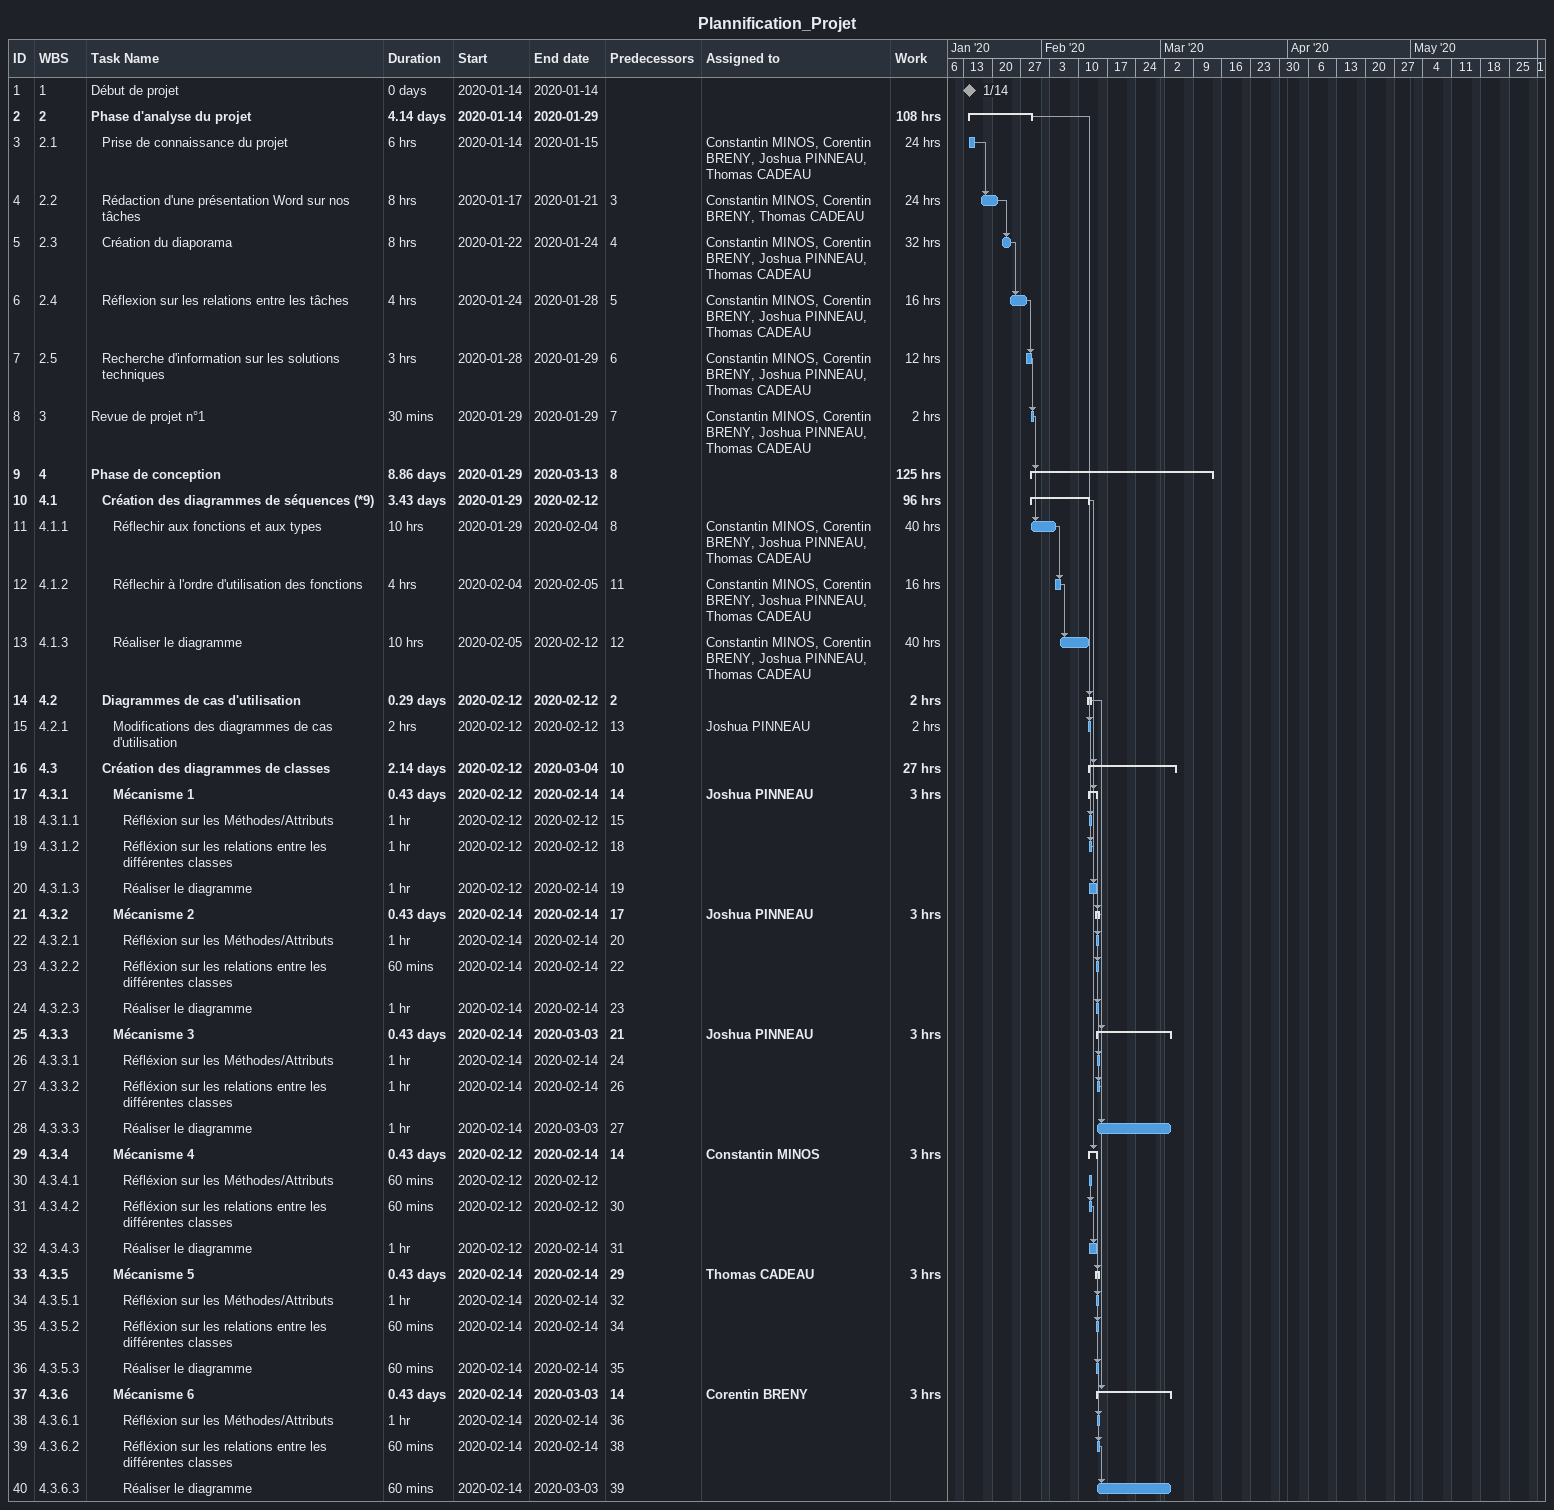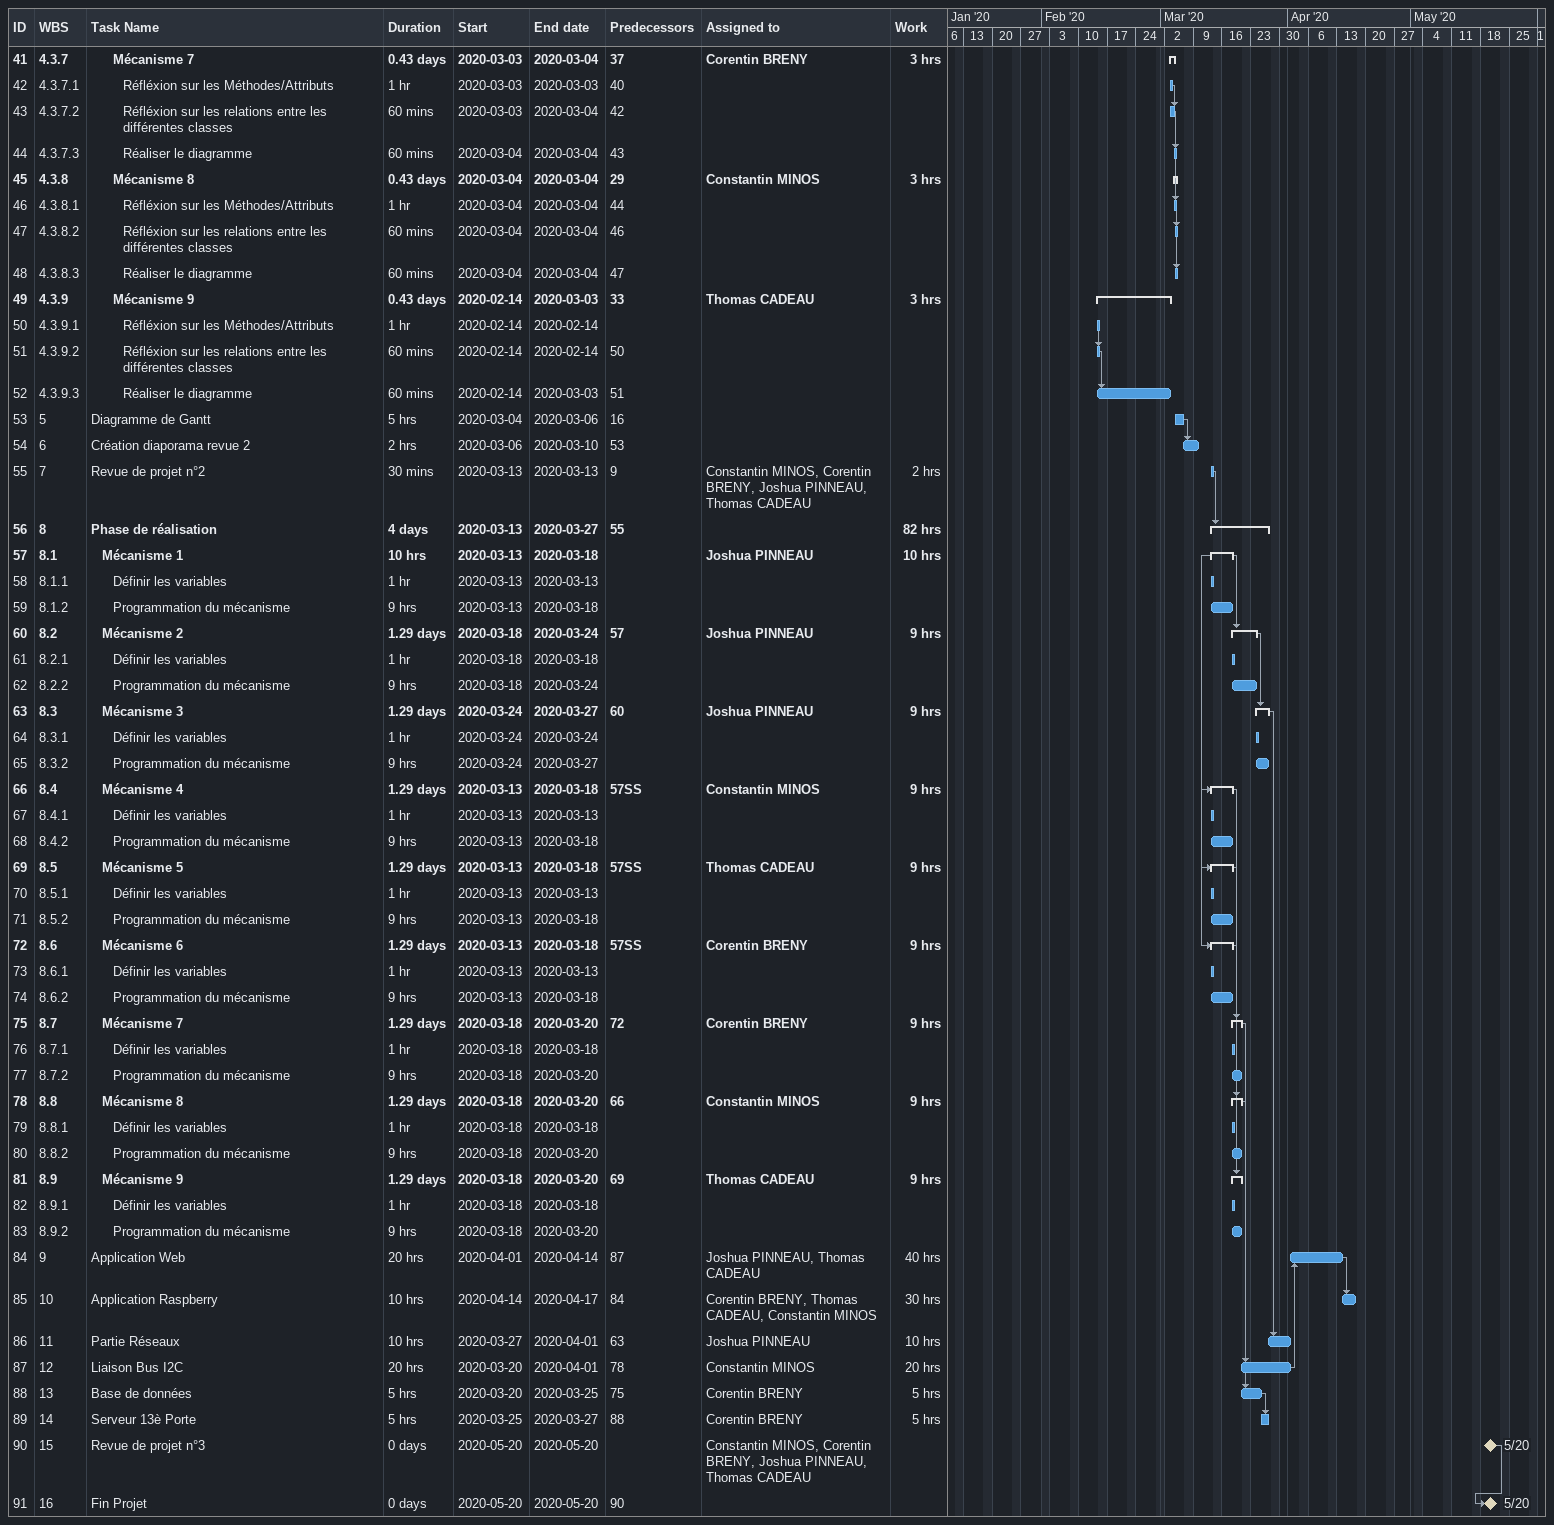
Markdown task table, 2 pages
Plannification_Projet

| ID | WBS | Task | Duration | Start | Finish | Predecessors | Resources | Work (h) |
|---|---|---|---|---|---|---|---|---|
| 1 | 1 | Début de projet | 0d | 2020-01-14 | 2020-01-14 |  |  |  |
| 2 | 2 | **Phase d'analyse du projet** | 4.14d | 2020-01-14 | 2020-01-29 |  |  | 108 |
| 3 | 2.1 | Prise de connaissance du projet | 6h | 2020-01-14 | 2020-01-15 |  | Constantin MINOS, Corentin BRENY, Joshua PINNEAU, Thomas CADEAU | 24 |
| 4 | 2.2 | Rédaction d'une présentation Word sur nos tâches | 8h | 2020-01-17 | 2020-01-21 | 3 | Constantin MINOS, Corentin BRENY, Thomas CADEAU | 24 |
| 5 | 2.3 | Création du diaporama | 8h | 2020-01-22 | 2020-01-24 | 4 | Constantin MINOS, Corentin BRENY, Joshua PINNEAU, Thomas CADEAU | 32 |
| 6 | 2.4 | Réflexion sur les relations entre les tâches | 4h | 2020-01-24 | 2020-01-28 | 5 | Constantin MINOS, Corentin BRENY, Joshua PINNEAU, Thomas CADEAU | 16 |
| 7 | 2.5 | Recherche d'information sur les solutions techniques | 3h | 2020-01-28 | 2020-01-29 | 6 | Constantin MINOS, Corentin BRENY, Joshua PINNEAU, Thomas CADEAU | 12 |
| 8 | 3 | Revue de projet n°1 | 30min | 2020-01-29 | 2020-01-29 | 7 | Constantin MINOS, Corentin BRENY, Joshua PINNEAU, Thomas CADEAU | 2 |
| 9 | 4 | **Phase de conception** | 8.86d | 2020-01-29 | 2020-03-13 | 8 |  | 125 |
| 10 | 4.1 | **Création des diagrammes de séquences (*9)** | 3.43d | 2020-01-29 | 2020-02-12 |  |  | 96 |
| 11 | 4.1.1 | Réflechir aux fonctions et aux types | 10h | 2020-01-29 | 2020-02-04 | 8 | Constantin MINOS, Corentin BRENY, Joshua PINNEAU, Thomas CADEAU | 40 |
| 12 | 4.1.2 | Réflechir à l'ordre d'utilisation des fonctions | 4h | 2020-02-04 | 2020-02-05 | 11 | Constantin MINOS, Corentin BRENY, Joshua PINNEAU, Thomas CADEAU | 16 |
| 13 | 4.1.3 | Réaliser le diagramme | 10h | 2020-02-05 | 2020-02-12 | 12 | Constantin MINOS, Corentin BRENY, Joshua PINNEAU, Thomas CADEAU | 40 |
| 14 | 4.2 | **Diagrammes de cas d'utilisation** | 0.29d | 2020-02-12 | 2020-02-12 | 2 |  | 2 |
| 15 | 4.2.1 | Modifications des diagrammes de cas d'utilisation | 2h | 2020-02-12 | 2020-02-12 | 13 | Joshua PINNEAU | 2 |
| 16 | 4.3 | **Création des diagrammes de classes** | 2.14d | 2020-02-12 | 2020-03-04 | 10 |  | 27 |
| 17 | 4.3.1 | **Mécanisme 1** | 0.43d | 2020-02-12 | 2020-02-14 | 14 | Joshua PINNEAU | 3 |
| 18 | 4.3.1.1 | Réfléxion sur les Méthodes/Attributs | 1h | 2020-02-12 | 2020-02-12 | 15 |  |  |
| 19 | 4.3.1.2 | Réfléxion sur les relations entre les différentes classes | 1h | 2020-02-12 | 2020-02-12 | 18 |  |  |
| 20 | 4.3.1.3 | Réaliser le diagramme | 1h | 2020-02-12 | 2020-02-14 | 19 |  |  |
| 21 | 4.3.2 | **Mécanisme 2** | 0.43d | 2020-02-14 | 2020-02-14 | 17 | Joshua PINNEAU | 3 |
| 22 | 4.3.2.1 | Réfléxion sur les Méthodes/Attributs | 1h | 2020-02-14 | 2020-02-14 | 20 |  |  |
| 23 | 4.3.2.2 | Réfléxion sur les relations entre les différentes classes | 60min | 2020-02-14 | 2020-02-14 | 22 |  |  |
| 24 | 4.3.2.3 | Réaliser le diagramme | 1h | 2020-02-14 | 2020-02-14 | 23 |  |  |
| 25 | 4.3.3 | **Mécanisme 3** | 0.43d | 2020-02-14 | 2020-03-03 | 21 | Joshua PINNEAU | 3 |
| 26 | 4.3.3.1 | Réfléxion sur les Méthodes/Attributs | 1h | 2020-02-14 | 2020-02-14 | 24 |  |  |
| 27 | 4.3.3.2 | Réfléxion sur les relations entre les différentes classes | 1h | 2020-02-14 | 2020-02-14 | 26 |  |  |
| 28 | 4.3.3.3 | Réaliser le diagramme | 1h | 2020-02-14 | 2020-03-03 | 27 |  |  |
| 29 | 4.3.4 | **Mécanisme 4** | 0.43d | 2020-02-12 | 2020-02-14 | 14 | Constantin MINOS | 3 |
| 30 | 4.3.4.1 | Réfléxion sur les Méthodes/Attributs | 60min | 2020-02-12 | 2020-02-12 |  |  |  |
| 31 | 4.3.4.2 | Réfléxion sur les relations entre les différentes classes | 60min | 2020-02-12 | 2020-02-12 | 30 |  |  |
| 32 | 4.3.4.3 | Réaliser le diagramme | 1h | 2020-02-12 | 2020-02-14 | 31 |  |  |
| 33 | 4.3.5 | **Mécanisme 5** | 0.43d | 2020-02-14 | 2020-02-14 | 29 | Thomas CADEAU | 3 |
| 34 | 4.3.5.1 | Réfléxion sur les Méthodes/Attributs | 1h | 2020-02-14 | 2020-02-14 | 32 |  |  |
| 35 | 4.3.5.2 | Réfléxion sur les relations entre les différentes classes | 60min | 2020-02-14 | 2020-02-14 | 34 |  |  |
| 36 | 4.3.5.3 | Réaliser le diagramme | 60min | 2020-02-14 | 2020-02-14 | 35 |  |  |
| 37 | 4.3.6 | **Mécanisme 6** | 0.43d | 2020-02-14 | 2020-03-03 | 14 | Corentin BRENY | 3 |
| 38 | 4.3.6.1 | Réfléxion sur les Méthodes/Attributs | 1h | 2020-02-14 | 2020-02-14 | 36 |  |  |
| 39 | 4.3.6.2 | Réfléxion sur les relations entre les différentes classes | 60min | 2020-02-14 | 2020-02-14 | 38 |  |  |
| 40 | 4.3.6.3 | Réaliser le diagramme | 60min | 2020-02-14 | 2020-03-03 | 39 |  |  |
| 41 | 4.3.7 | **Mécanisme 7** | 0.43d | 2020-03-03 | 2020-03-04 | 37 | Corentin BRENY | 3 |
| 42 | 4.3.7.1 | Réfléxion sur les Méthodes/Attributs | 1h | 2020-03-03 | 2020-03-03 | 40 |  |  |
| 43 | 4.3.7.2 | Réfléxion sur les relations entre les différentes classes | 60min | 2020-03-03 | 2020-03-04 | 42 |  |  |
| 44 | 4.3.7.3 | Réaliser le diagramme | 60min | 2020-03-04 | 2020-03-04 | 43 |  |  |
| 45 | 4.3.8 | **Mécanisme 8** | 0.43d | 2020-03-04 | 2020-03-04 | 29 | Constantin MINOS | 3 |
| 46 | 4.3.8.1 | Réfléxion sur les Méthodes/Attributs | 1h | 2020-03-04 | 2020-03-04 | 44 |  |  |
| 47 | 4.3.8.2 | Réfléxion sur les relations entre les différentes classes | 60min | 2020-03-04 | 2020-03-04 | 46 |  |  |
| 48 | 4.3.8.3 | Réaliser le diagramme | 60min | 2020-03-04 | 2020-03-04 | 47 |  |  |
| 49 | 4.3.9 | **Mécanisme 9** | 0.43d | 2020-02-14 | 2020-03-03 | 33 | Thomas CADEAU | 3 |
| 50 | 4.3.9.1 | Réfléxion sur les Méthodes/Attributs | 1h | 2020-02-14 | 2020-02-14 |  |  |  |
| 51 | 4.3.9.2 | Réfléxion sur les relations entre les différentes classes | 60min | 2020-02-14 | 2020-02-14 | 50 |  |  |
| 52 | 4.3.9.3 | Réaliser le diagramme | 60min | 2020-02-14 | 2020-03-03 | 51 |  |  |
| 53 | 5 | Diagramme de Gantt | 5h | 2020-03-04 | 2020-03-06 | 16 |  |  |
| 54 | 6 | Création diaporama revue 2 | 2h | 2020-03-06 | 2020-03-10 | 53 |  |  |
| 55 | 7 | Revue de projet n°2 | 30min | 2020-03-13 | 2020-03-13 | 9 | Constantin MINOS, Corentin BRENY, Joshua PINNEAU, Thomas CADEAU | 2 |
| 56 | 8 | **Phase de réalisation** | 4d | 2020-03-13 | 2020-03-27 | 55 |  | 82 |
| 57 | 8.1 | **Mécanisme 1** | 10h | 2020-03-13 | 2020-03-18 |  | Joshua PINNEAU | 10 |
| 58 | 8.1.1 | Définir les variables | 1h | 2020-03-13 | 2020-03-13 |  |  |  |
| 59 | 8.1.2 | Programmation du mécanisme | 9h | 2020-03-13 | 2020-03-18 |  |  |  |
| 60 | 8.2 | **Mécanisme 2** | 1.29d | 2020-03-18 | 2020-03-24 | 57 | Joshua PINNEAU | 9 |
| 61 | 8.2.1 | Définir les variables | 1h | 2020-03-18 | 2020-03-18 |  |  |  |
| 62 | 8.2.2 | Programmation du mécanisme | 9h | 2020-03-18 | 2020-03-24 |  |  |  |
| 63 | 8.3 | **Mécanisme 3** | 1.29d | 2020-03-24 | 2020-03-27 | 60 | Joshua PINNEAU | 9 |
| 64 | 8.3.1 | Définir les variables | 1h | 2020-03-24 | 2020-03-24 |  |  |  |
| 65 | 8.3.2 | Programmation du mécanisme | 9h | 2020-03-24 | 2020-03-27 |  |  |  |
| 66 | 8.4 | **Mécanisme 4** | 1.29d | 2020-03-13 | 2020-03-18 | 57SS | Constantin MINOS | 9 |
| 67 | 8.4.1 | Définir les variables | 1h | 2020-03-13 | 2020-03-13 |  |  |  |
| 68 | 8.4.2 | Programmation du mécanisme | 9h | 2020-03-13 | 2020-03-18 |  |  |  |
| 69 | 8.5 | **Mécanisme 5** | 1.29d | 2020-03-13 | 2020-03-18 | 57SS | Thomas CADEAU | 9 |
| 70 | 8.5.1 | Définir les variables | 1h | 2020-03-13 | 2020-03-13 |  |  |  |
| 71 | 8.5.2 | Programmation du mécanisme | 9h | 2020-03-13 | 2020-03-18 |  |  |  |
| 72 | 8.6 | **Mécanisme 6** | 1.29d | 2020-03-13 | 2020-03-18 | 57SS | Corentin BRENY | 9 |
| 73 | 8.6.1 | Définir les variables | 1h | 2020-03-13 | 2020-03-13 |  |  |  |
| 74 | 8.6.2 | Programmation du mécanisme | 9h | 2020-03-13 | 2020-03-18 |  |  |  |
| 75 | 8.7 | **Mécanisme 7** | 1.29d | 2020-03-18 | 2020-03-20 | 72 | Corentin BRENY | 9 |
| 76 | 8.7.1 | Définir les variables | 1h | 2020-03-18 | 2020-03-18 |  |  |  |
| 77 | 8.7.2 | Programmation du mécanisme | 9h | 2020-03-18 | 2020-03-20 |  |  |  |
| 78 | 8.8 | **Mécanisme 8** | 1.29d | 2020-03-18 | 2020-03-20 | 66 | Constantin MINOS | 9 |
| 79 | 8.8.1 | Définir les variables | 1h | 2020-03-18 | 2020-03-18 |  |  |  |
| 80 | 8.8.2 | Programmation du mécanisme | 9h | 2020-03-18 | 2020-03-20 |  |  |  |
| 81 | 8.9 | **Mécanisme 9** | 1.29d | 2020-03-18 | 2020-03-20 | 69 | Thomas CADEAU | 9 |
| 82 | 8.9.1 | Définir les variables | 1h | 2020-03-18 | 2020-03-18 |  |  |  |
| 83 | 8.9.2 | Programmation du mécanisme | 9h | 2020-03-18 | 2020-03-20 |  |  |  |
| 84 | 9 | Application Web | 20h | 2020-04-01 | 2020-04-14 | 87 | Joshua PINNEAU, Thomas CADEAU | 40 |
| 85 | 10 | Application Raspberry | 10h | 2020-04-14 | 2020-04-17 | 84 | Corentin BRENY, Thomas CADEAU, Constantin MINOS | 30 |
| 86 | 11 | Partie Réseaux | 10h | 2020-03-27 | 2020-04-01 | 63 | Joshua PINNEAU | 10 |
| 87 | 12 | Liaison Bus I2C | 20h | 2020-03-20 | 2020-04-01 | 78 | Constantin MINOS | 20 |
| 88 | 13 | Base de données | 5h | 2020-03-20 | 2020-03-25 | 75 | Corentin BRENY | 5 |
| 89 | 14 | Serveur 13è Porte | 5h | 2020-03-25 | 2020-03-27 | 88 | Corentin BRENY | 5 |
| 90 | 15 | Revue de projet n°3 | 0d | 2020-05-20 | 2020-05-20 |  | Constantin MINOS, Corentin BRENY, Joshua PINNEAU, Thomas CADEAU |  |
| 91 | 16 | Fin Projet | 0d | 2020-05-20 | 2020-05-20 | 90 |  |  |
